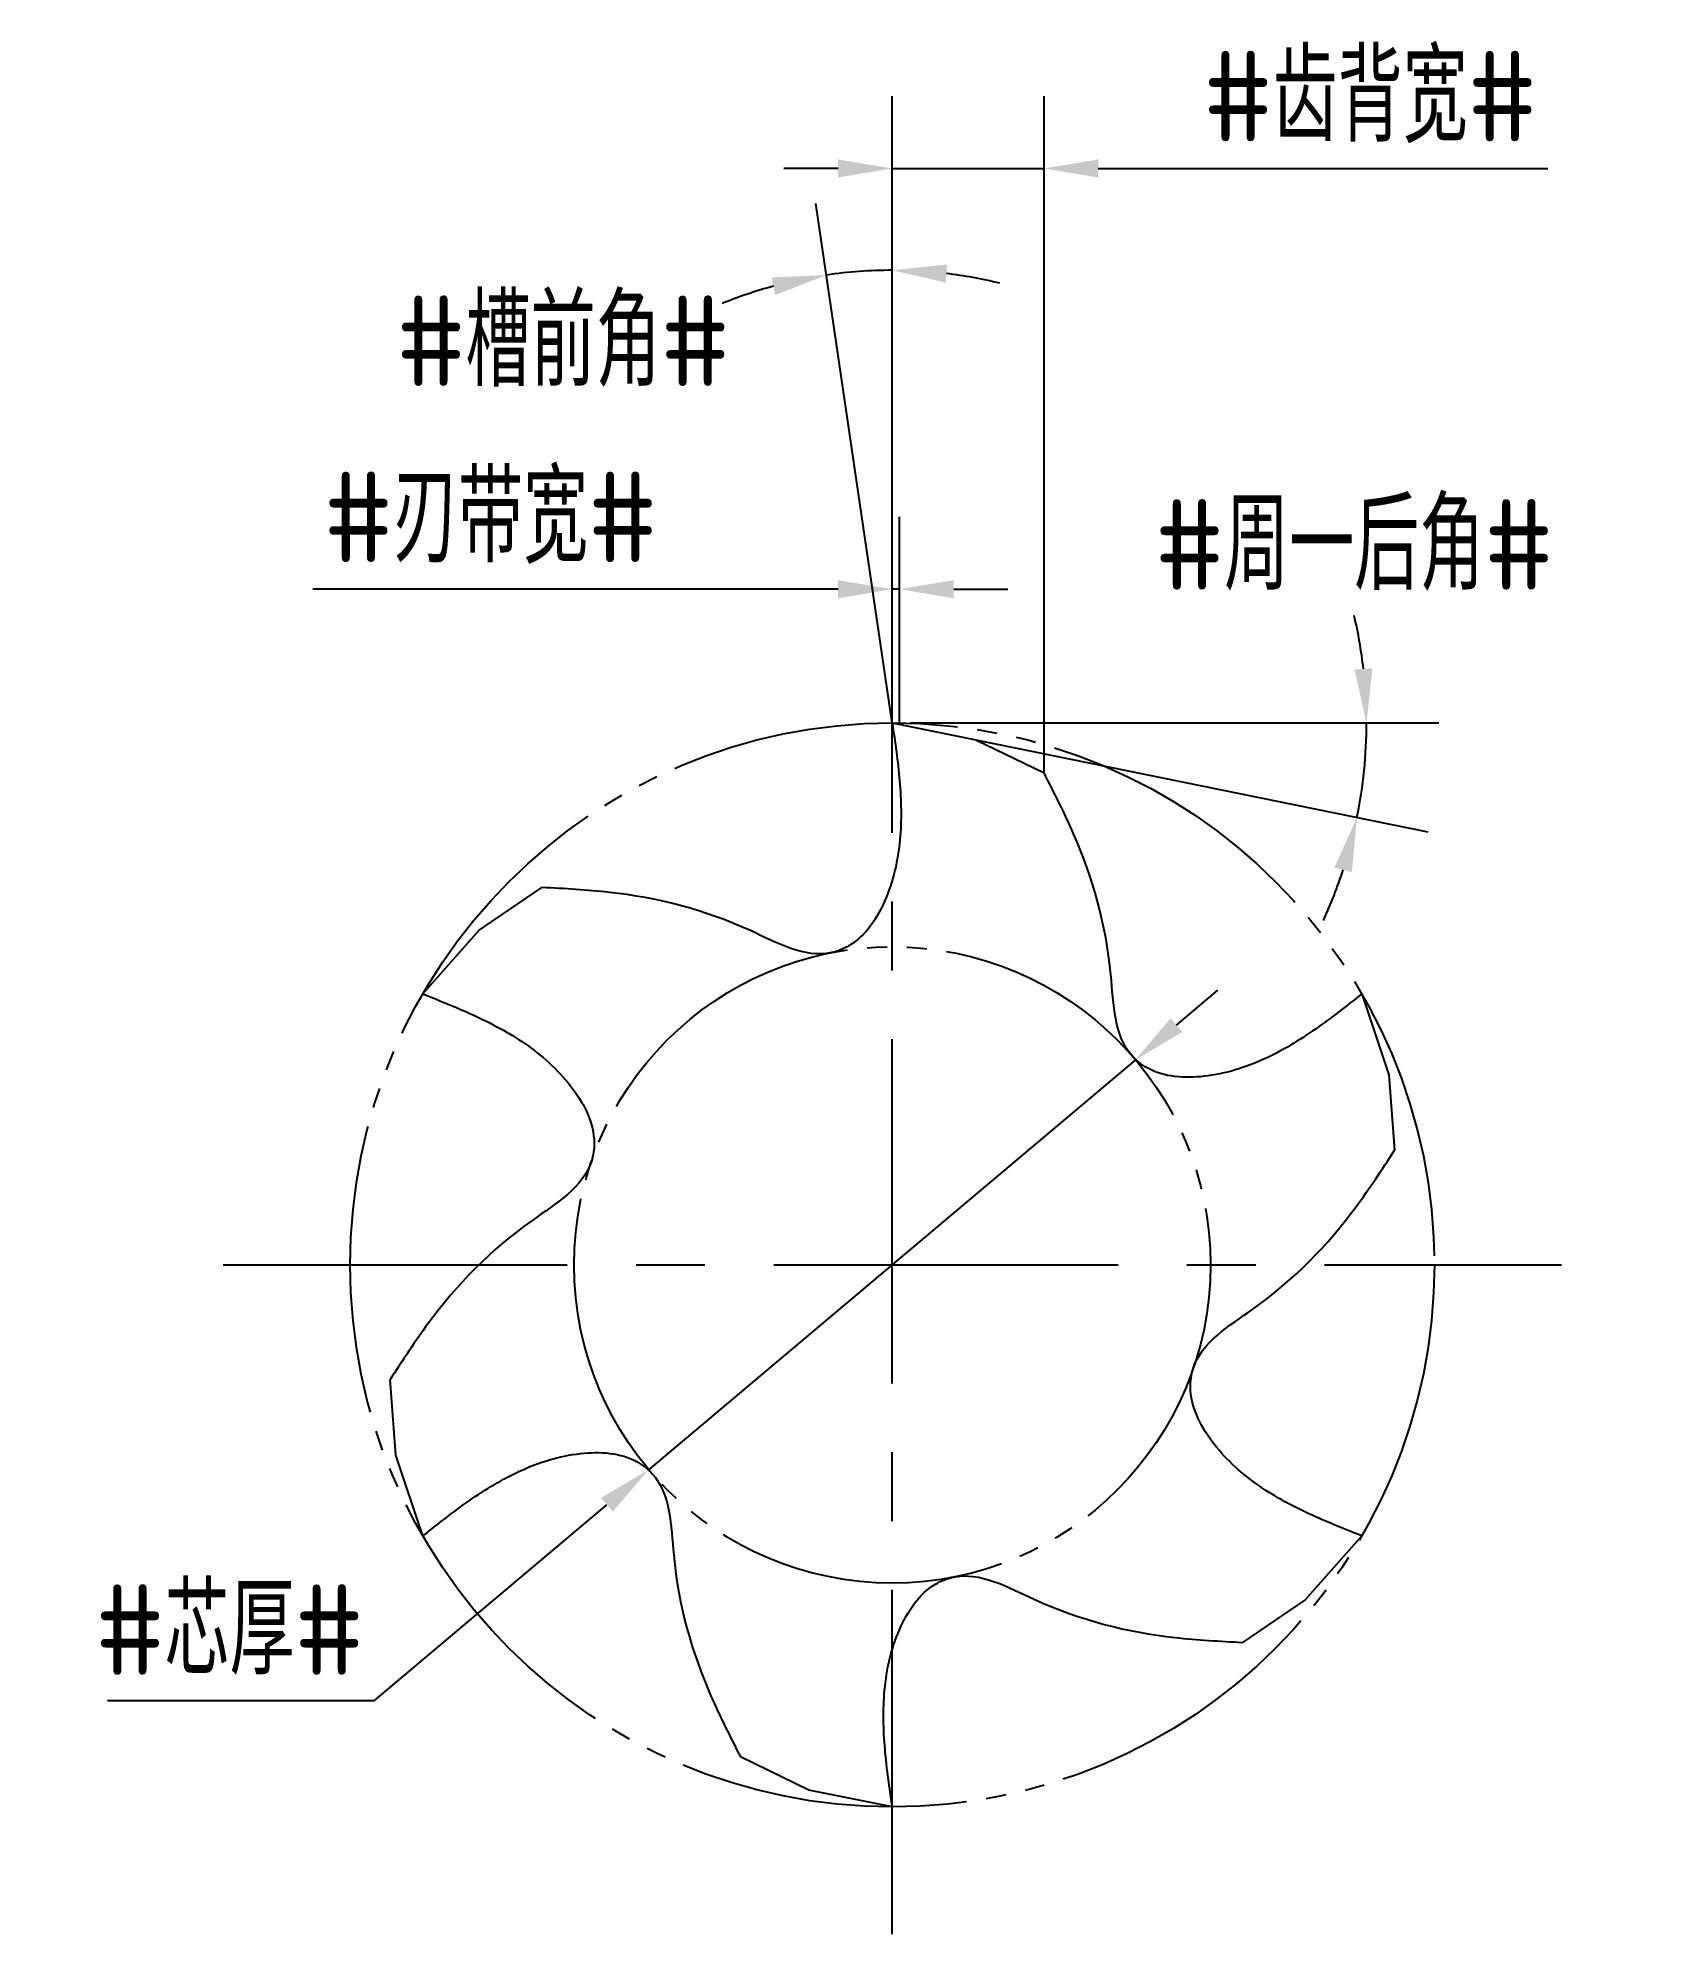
# Model space of a CAD drawing. Header units: millimetres. Extents: x 455.6 to 500.7, y 448.2 to 500.6.
import ezdxf

# ---------------------------------------------------------------- set-up
doc = ezdxf.new("R2010")
doc.units = ezdxf.units.MM
for name, pattern in [('ACAD_ISO04W100', [30, 24, -3, 0, -3]), ('CENTER', [50.8, 31.75, -6.35, 6.35, -6.35]), ('JIS_09_08', [10.75, 8, -0.55, 0.55, -0.55, 0.55, -0.55])]:
    doc.linetypes.add(name, pattern=pattern)
for name, color, linetype in [('中心线', 2, 'ACAD_ISO04W100'), ('标注', 7, 'Continuous'), ('虚线轮廓', 1, 'Continuous'), ('轮廓', 4, 'Continuous')]:
    doc.layers.add(name, color=color, linetype=linetype)
doc.styles.add('CFST0', font='gbenor.shx', dxfattribs={"bigfont": 'gbcbig.shx'})
doc.dimstyles.new('TYToolDesignC1-1', dxfattribs={"dimtxt": 2.5, "dimasz": 1.5, "dimexe": 2, "dimexo": 0, "dimtad": 1, "dimtoh": 1, "dimdec": 3, "dimdsep": 46, "dimtxsty": 'CFST0', "dimcen": 2.502, "dimclrd": 3, "dimclre": 3, "dimclrt": 3, "dimazin": 2, "dimtfac": 1, "dimtdec": 3, "dimtmove": 0, "dimatfit": 3, "dimfxl": 1, "dimarcsym": 0})

# ---------------------------------------------------------------- blocks, each defined once
blk = doc.blocks.new('*D8')
at = {"layer": 'Defpoints', "color": 0, "transparency": 16777216}
for p in [(485.92, 472.346), (472.453, 461.004)]:
    blk.add_point(p, dxfattribs=at)
at = {"layer": '标注', "color": 3, "lineweight": -2, "transparency": 16777216}
for p, q in [((487.067, 473.313), (488.214, 474.279)), ((485.92, 472.346), (472.453, 461.004)), ((464.871, 454.618), (471.306, 460.038)), ((457.481, 454.618), (464.871, 454.618))]:
    blk.add_line(p, q, dxfattribs=at)
at = {"layer": '标注', "color": 3, "transparency": 16777216}
for points in [[(486.906, 473.504), (487.228, 473.121), (485.92, 472.346)], [(471.145, 460.229), (471.467, 459.846), (472.453, 461.004)]]:
    blk.add_solid(points, dxfattribs=at)
at = {"layer": '标注', "color": 3, "transparency": 16777216, "insert": (460.864, 456.576), "char_height": 2.5, "attachment_point": 5, "style": 'CFST0'}
blk.add_mtext('#芯厚#', dxfattribs=at)
blk = doc.blocks.new('*D7')
at = {"layer": 'Defpoints', "color": 0, "transparency": 16777216}
for p in [(478.593, 494.186), (479.201, 481.675), (479.201, 481.675), (479.201, 480.735), (479.461, 479.905)]:
    blk.add_point(p, dxfattribs=at)
at = {"layer": '标注', "color": 3, "lineweight": -2, "transparency": 16777216}
for q in [(477.09, 496.047), (479.201, 496.201)]:
    blk.add_line((479.201, 481.675), q, dxfattribs=at)
for start, end in [(90, 98.3566), (76.2694, 83.1347), (105.2219, 112.0872)]:
    blk.add_arc((479.201, 481.675), 12.526, start, end, dxfattribs=at)
at = {"layer": '标注', "color": 3, "transparency": 16777216}
for points in [[(480.684, 493.862), (480.714, 494.361), (479.201, 494.201)], [(475.861, 494.006), (475.964, 493.517), (477.381, 494.068)]]:
    blk.add_solid(points, dxfattribs=at)
at = {"layer": '标注', "color": 3, "transparency": 16777216, "insert": (470.093, 492.232), "char_height": 2.5, "attachment_point": 5, "style": 'CFST0'}
blk.add_mtext('#槽前角#', dxfattribs=at)
blk = doc.blocks.new('*D6')
at = {"layer": 'Defpoints', "color": 0, "transparency": 16777216}
for p in [(479.201, 481.675), (479.201, 481.675), (479.701, 481.675), (481.511, 481.205), (492.207, 479.924)]:
    blk.add_point(p, dxfattribs=at)
at = {"layer": '标注', "color": 3, "lineweight": -2, "transparency": 16777216}
for p, q in [((479.701, 481.675), (494.324, 481.675)), ((481.511, 481.205), (494.02, 478.66))]:
    blk.add_line(p, q, dxfattribs=at)
for start, end in [(6.5529, 13.1057), (348.4994, 0), (335.3937, 341.9465)]:
    blk.add_arc((479.201, 481.675), 13.123, start, end, dxfattribs=at)
at = {"layer": '标注', "color": 3, "transparency": 16777216}
for points in [[(492.488, 483.187), (491.989, 483.158), (492.324, 481.675)], [(491.436, 477.672), (491.92, 477.545), (492.06, 479.059)]]:
    blk.add_solid(points, dxfattribs=at)
at = {"layer": '标注', "color": 3, "transparency": 16777216, "insert": (491.982, 486.595), "char_height": 2.5, "attachment_point": 5, "style": 'CFST0'}
blk.add_mtext('#周一后角#', dxfattribs=at)
blk = doc.blocks.new('*D5')
at = {"layer": 'Defpoints', "color": 0, "transparency": 16777216}
for p in [(483.401, 497.02), (479.201, 481.675), (483.401, 480.295)]:
    blk.add_point(p, dxfattribs=at)
at = {"layer": '标注', "color": 3, "lineweight": -2, "transparency": 16777216}
for p, q in [((479.201, 481.675), (479.201, 499.02)), ((483.401, 480.295), (483.401, 499.02)), ((477.701, 497.02), (476.201, 497.02)), ((479.201, 497.02), (483.401, 497.02)), ((484.901, 497.02), (497.344, 497.02))]:
    blk.add_line(p, q, dxfattribs=at)
at = {"layer": '标注', "color": 3, "transparency": 16777216}
for points in [[(477.701, 497.27), (477.701, 496.77), (479.201, 497.02)], [(484.901, 497.27), (484.901, 496.77), (483.401, 497.02)]]:
    blk.add_solid(points, dxfattribs=at)
at = {"layer": '标注', "color": 3, "transparency": 16777216, "insert": (492.426, 498.991), "char_height": 2.5, "attachment_point": 5, "style": 'CFST0'}
blk.add_mtext('#齿背宽#', dxfattribs=at)
blk = doc.blocks.new('*D4')
at = {"layer": 'Defpoints', "color": 0, "transparency": 16777216}
for p in [(479.401, 485.375), (479.201, 481.675), (479.401, 481.675)]:
    blk.add_point(p, dxfattribs=at)
at = {"layer": '标注', "color": 3, "lineweight": -2, "transparency": 16777216}
for p, q in [((479.201, 481.675), (479.201, 487.375)), ((479.401, 481.675), (479.401, 487.375)), ((477.701, 485.375), (463.167, 485.375)), ((479.401, 485.375), (479.201, 485.375)), ((480.901, 485.375), (482.401, 485.375))]:
    blk.add_line(p, q, dxfattribs=at)
at = {"layer": '标注', "color": 3, "transparency": 16777216}
for points in [[(477.701, 485.625), (477.701, 485.125), (479.201, 485.375)], [(480.901, 485.625), (480.901, 485.125), (479.401, 485.375)]]:
    blk.add_solid(points, dxfattribs=at)
at = {"layer": '标注', "color": 3, "transparency": 16777216, "insert": (468.085, 487.347), "char_height": 2.5, "attachment_point": 5, "style": 'CFST0'}
blk.add_mtext('#刃带宽#', dxfattribs=at)

msp = doc.modelspace()

# ---------------------------------------------------------------- linework, layer by layer
at = {"layer": '中心线', "linetype": 'CENTER', "ltscale": 0.3}
for p, q in [((479.2014, 448.1571), (479.2014, 485.1932)), ((460.6833, 466.6751), (497.7194, 466.6751))]:
    msp.add_line(p, q, dxfattribs=at)
at = {"layer": '虚线轮廓', "color": 7, "linetype": 'JIS_09_08'}
for radius in [15, 8.8047]:
    msp.add_circle((479.2014, 466.6751), radius, dxfattribs=at)
at = {"layer": '轮廓', "linetype": 'Continuous'}
for p, q in [((479.2014, 481.6751), (481.5123, 481.2072)), ((481.5123, 481.2072), (483.4014, 480.2926)), ((467.7717, 475.9425), (469.5083, 477.1212)), ((466.211, 474.1751), (467.7717, 475.9425)), ((492.1917, 474.1751), (492.942, 471.9399)), ((492.942, 471.9399), (493.0944, 469.8466)), ((465.4607, 461.4104), (465.3083, 463.5037)), ((466.211, 459.1751), (465.4607, 461.4104)), ((492.1917, 459.1751), (490.631, 457.4078)), ((490.631, 457.4078), (488.8944, 456.2291)), ((476.8904, 452.143), (475.0014, 453.0577)), ((479.2014, 451.6751), (476.8904, 452.143))]:
    msp.add_line(p, q, dxfattribs=at)
at = {"layer": '轮廓'}
for points in [[(479.2014, 481.6751), (479.4026, 480.0765), (479.4129, 478.4449), (478.9964, 476.7592), (478.009, 475.5123), (477.5202, 475.3178), (475.2742, 475.9264), (471.3744, 476.9864), (469.5083, 477.1212)], [(492.1917, 474.1751), (490.9079, 473.2016), (489.5, 472.3768), (487.832, 471.8947), (486.2584, 472.1264), (485.8456, 472.4524), (485.2496, 474.7018), (484.2177, 478.6092), (483.4014, 480.2926)], [(466.211, 474.1751), (467.6961, 473.5501), (469.1142, 472.7432), (470.3658, 471.5397), (470.9519, 470.0611), (470.876, 469.5406), (469.2259, 467.8998), (466.358, 465.0524), (465.3083, 463.5037)], [(492.1917, 459.1751), (490.7066, 459.8002), (489.2885, 460.607), (488.0369, 461.8106), (487.4508, 463.2892), (487.5267, 463.8097), (489.1768, 465.4505), (492.0447, 468.2979), (493.0944, 469.8466)], [(466.211, 459.1751), (467.4949, 460.1487), (468.9027, 460.9735), (470.5707, 461.4556), (472.1443, 461.2239), (472.5572, 460.8979), (473.1531, 458.6485), (474.185, 454.7411), (475.0014, 453.0577)], [(479.2014, 451.6751), (479.0001, 453.2738), (478.9898, 454.9054), (479.4063, 456.5911), (480.3937, 457.838), (480.8825, 458.0325), (483.1285, 457.4239), (487.0283, 456.3638), (488.8944, 456.2291)]]:
    msp.add_spline(points, degree=3, dxfattribs=at)

# ---------------------------------------------------------------- dimensions: what is measured, and where the dimension line sits
at = {"layer": '标注'}
for base, p2, text, picture, middle in [((483.4014, 497.0196), (483.4014, 480.2951), '#齿背宽#', '*D5', (492.4262, 497.0196)), ((479.4014, 485.3754), (479.4014, 481.6751), '#刃带宽#', '*D4', (468.0846, 485.3754))]:
    dim = msp.add_linear_dim(base=base, p1=(479.2014, 481.6751), p2=p2, text=text, dimstyle='TYToolDesignC1-1', dxfattribs=at)
    dim.commit()
    dim.dimension.update_dxf_attribs({"geometry": picture, "text_midpoint": middle, "dimtype": 160})
for base, line1, line2, text, picture, middle in [((478.5926, 494.1864), ((479.2014, 481.6751), (479.2014, 480.7351)), ((479.2014, 481.6751), (479.4614, 479.9051)), '#槽前角#', '*D7', (470.093, 490.274)), ((492.2066, 479.9244), ((479.2014, 481.6751), (481.5114, 481.2051)), ((479.2014, 481.6751), (479.7014, 481.6751)), '#周一后角#', '*D6', (491.9821, 484.6507))]:
    dim = msp.add_angular_dim_2l(base=base, line1=line1, line2=line2, text=text, dimstyle='TYToolDesignC1-1', dxfattribs=at)
    dim.commit()
    dim.dimension.update_dxf_attribs({"geometry": picture, "text_midpoint": middle, "dimtype": 162})
dim = msp.add_diameter_dim_2p(p1=(485.9198, 472.3463), p2=(472.4529, 461.004), text='#芯厚#', dimstyle='TYToolDesignC1-1', dxfattribs=at)
dim.commit()
dim.dimension.update_dxf_attribs({"geometry": '*D8', "text_midpoint": (460.8639, 454.6184), "dimtype": 163})

doc.saveas('drawing.dxf')
